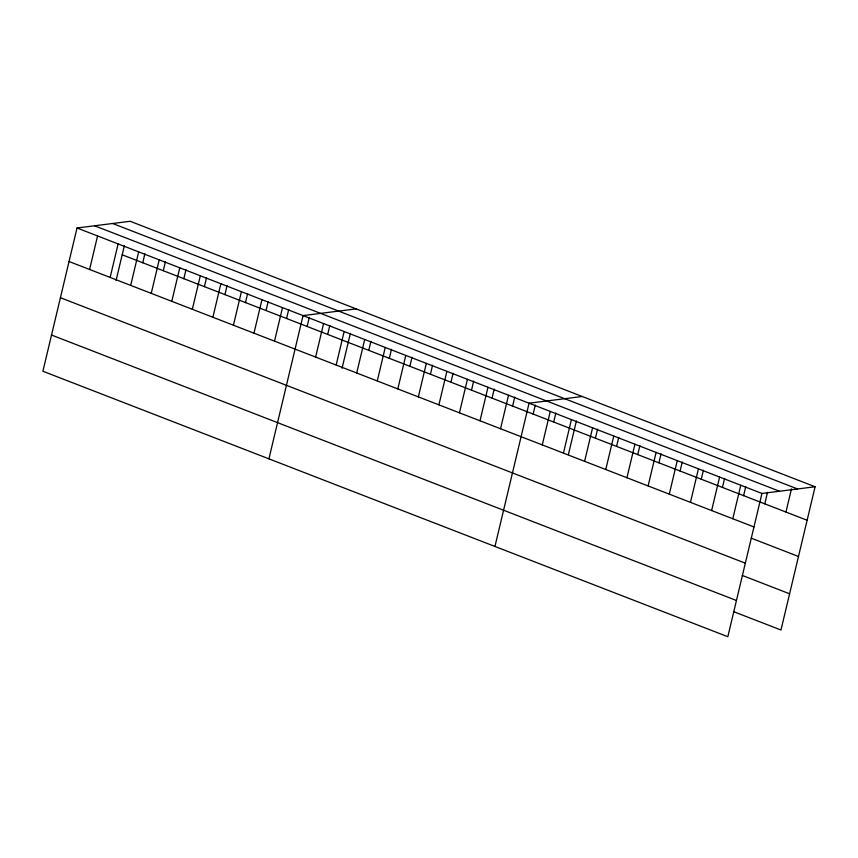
<?xml version="1.0" encoding="UTF-8"?>
<svg xmlns="http://www.w3.org/2000/svg" width="858" height="858" viewBox="0 0 858 858"><rect width="100%" height="100%" fill="white"/><g stroke="black" fill="none" stroke-linecap="round" stroke-linejoin="round"><path stroke-width="1.29" d="M815.1 486.754L130.18 221.289L77.027 227.992L42.9 371.246L727.82 636.711L761.947 493.457L815.1 486.754L780.973 630.008L733.654 611.668M89.597 269.466L97.576 235.961M110.146 277.434L118.125 243.919M116.034 280.663L124.346 245.774M130.684 285.392L138.674 251.887M142.75 262.762L144.895 253.743M151.233 293.361L159.223 259.845M163.288 270.72L165.444 261.701M171.782 301.319L179.762 267.814M183.837 278.689L185.993 269.669M192.331 309.288L200.311 275.783M204.386 286.647L206.542 277.627M212.881 317.256L220.86 283.741M224.935 294.616L227.08 285.596M233.43 325.214L241.409 291.709M245.485 302.584L247.63 293.554M253.979 333.183L261.958 299.667M266.034 310.542L268.179 301.523M274.517 341.141L282.507 307.636M286.583 318.511L288.728 309.481M268.919 458.858L303.056 315.594L356.199 308.891M307.121 326.469L309.277 317.449M315.615 357.067L323.595 323.563M327.67 334.438L329.826 325.418M336.164 365.036L344.144 331.52M342.063 368.264L350.375 333.376M356.714 372.994L364.693 339.489M368.768 350.364L370.913 341.345M377.263 380.963L385.242 347.458M389.317 358.322L391.462 349.303M397.812 388.921L405.791 355.416M409.867 366.291L412.012 357.271M418.35 396.889L426.34 363.384M430.416 374.26L432.561 365.229M438.899 404.858L446.889 371.342M450.954 382.218L453.11 373.198M459.448 412.816L467.428 379.311M471.503 390.186L473.659 381.156M479.997 420.785L487.977 387.269M492.052 398.144L494.208 389.124M500.546 428.743L508.526 395.238M512.601 406.113L514.746 397.093M494.948 546.46L529.075 403.196L582.228 396.493M533.15 414.071L535.295 405.051M542.267 444.916L550.246 411.4M553.7 422.039L555.845 413.02M563.438 453.121L571.417 419.605M568.393 454.579L576.394 420.978M584.598 461.325L592.588 427.82M595.42 438.202L597.565 429.182M605.769 469.53L613.76 436.025M616.58 446.417L618.736 437.387M626.941 477.734L634.931 444.229M637.751 454.622L639.907 445.592M648.112 485.939L656.102 452.434M658.923 462.827L661.078 453.796M669.283 494.144L677.262 460.639M680.094 471.031L682.249 462.001M690.454 502.348L698.433 468.843M701.265 479.236L703.41 470.216M711.625 510.553L719.605 477.048M722.436 487.441L724.581 478.421M732.796 518.758L740.776 485.253M743.607 495.645L745.752 486.625M764.778 503.85L767.535 492.245M785.949 512.054L791.473 488.856M112.645 223.498L797.565 488.963M94.573 225.783L779.493 491.248M77.027 227.992L761.947 493.457M122.201 254.794L807.121 520.259M69.048 261.508L753.967 526.962M751.168 538.138L798.487 556.477M60.414 297.715L745.334 563.18M742.277 575.45L789.596 593.79M51.523 335.038L736.443 600.493"/></g></svg>
